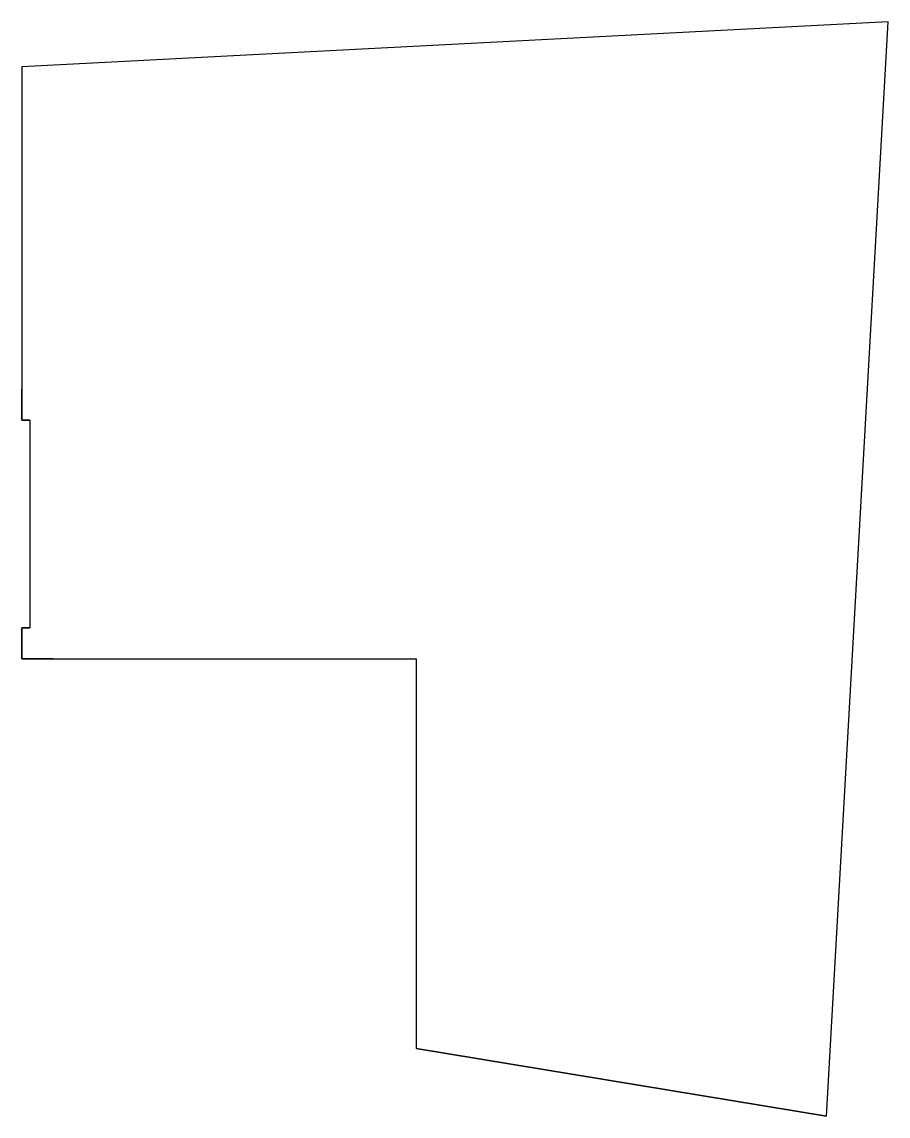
# Model space of a CAD drawing. Header units: inches. Extents: x -14619 to 1971361, y -855114 to -978.
# Drawn here: x 1826.8 to 2160.7, y -6672.9 to -6251 of the extents above; entities that cross this region are included whole.
import ezdxf

# ---------------------------------------------------------------- set-up
doc = ezdxf.new("R2010")
doc.units = ezdxf.units.IN
doc.header["$LTSCALE"] = 0.5
doc.header["$MEASUREMENT"] = 0
doc.layers.add('Toilet', color=7, linetype='Continuous', lineweight=25)

msp = doc.modelspace()

# ---------------------------------------------------------------- linework, layer by layer
for p, q in [((1829.77, -6404.61), (1829.77, -6484.62)), ((1826.77, -6496.61), (1978.77, -6496.61))]:
    msp.add_line(p, q)
msp.add_lwpolyline([(2160.66, -6250.97), (1826.77, -6268.33), (1826.77, -6395.61), (1826.77, -6404.61), (1829.77, -6404.61), (1829.77, -6484.61), (1826.77, -6484.61), (1826.77, -6496.61), (1838.77, -6496.61), (1978.77, -6496.61), (1978.77, -6646.82), (2136.88, -6672.9)], close=True)
at = {"layer": 'Toilet'}
for p, q in [((1826.77, -6268.33), (1826.77, -6395.61)), ((1978.77, -6496.61), (1978.77, -6646.82)), ((2136.88, -6672.9), (1978.77, -6646.82))]:
    msp.add_line(p, q, dxfattribs=at)
for points in [[(2160.66, -6250.97), (2160.66, -6250.97), (1826.77, -6268.33)], [(2136.88, -6672.9), (2160.66, -6250.97)], [(1829.77, -6404.61), (1826.77, -6404.61), (1826.77, -6392.61)], [(1838.77, -6496.61), (1826.77, -6496.61), (1826.77, -6484.61), (1829.77, -6484.61)]]:
    msp.add_lwpolyline(points, dxfattribs=at)

doc.saveas('drawing.dxf')
